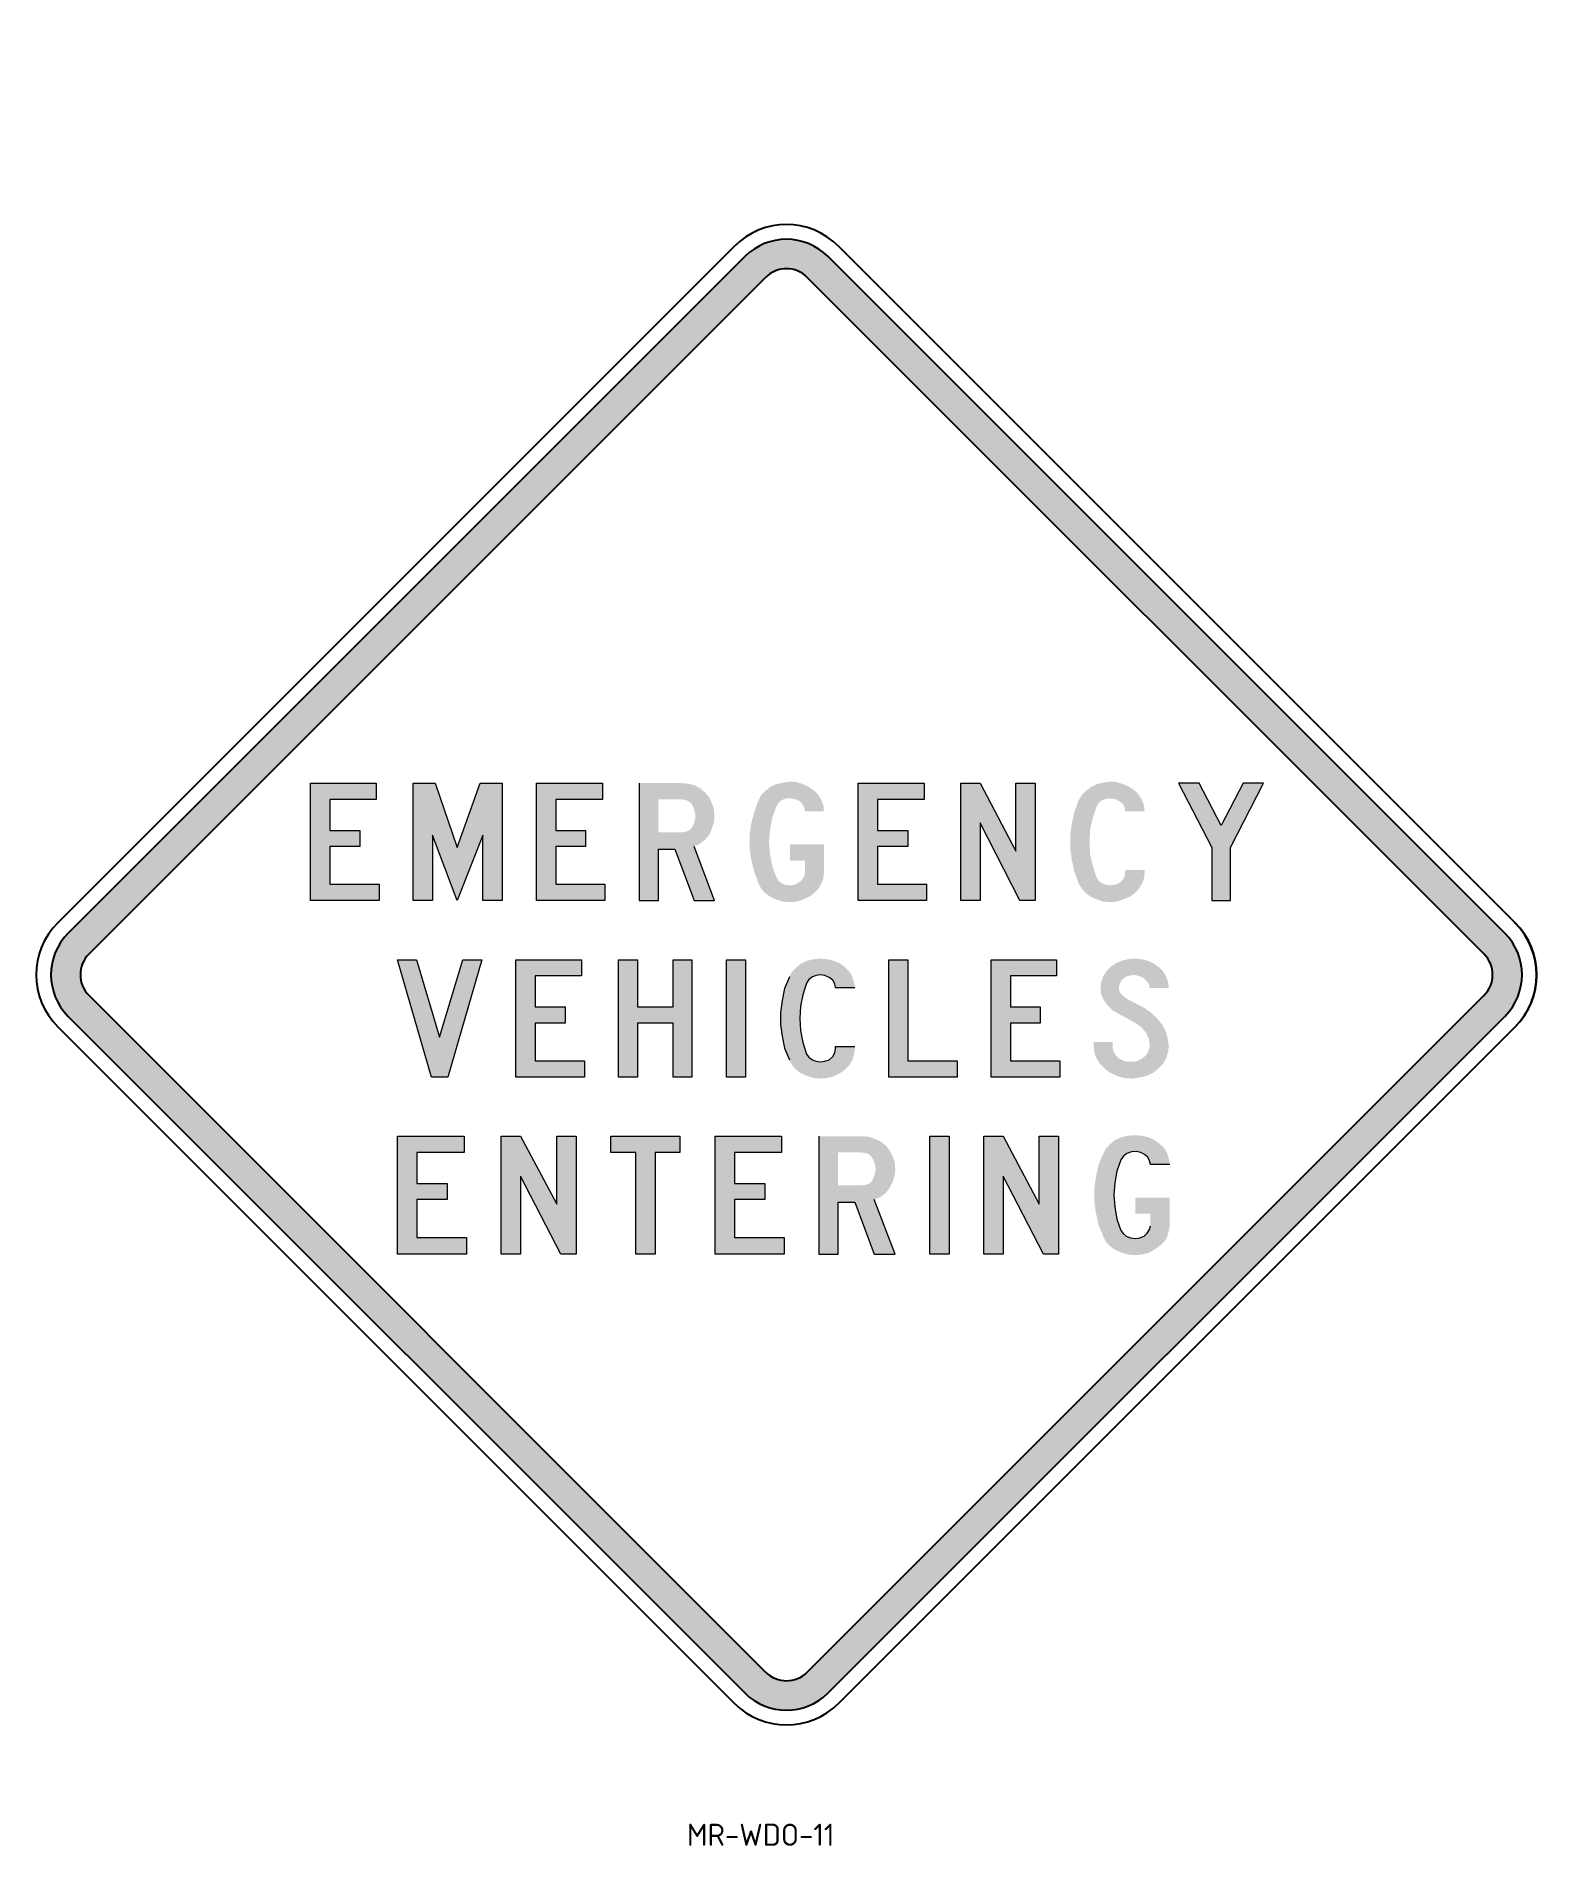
# Model space of a CAD drawing. Extents: x 141 to 345, y 44 to 290.
import ezdxf

# ---------------------------------------------------------------- set-up
doc = ezdxf.new("R2010")
doc.units = 0
doc.linetypes.add('CENTERX2', pattern=[101.6, 63.5, -12.7, 12.7, -12.7])
doc.layers.get('0').update_dxf_attribs({"linetype": 'CONTINUOUS'})
for name, color, linetype in [('L35', 3, 'CONTINUOUS'), ('T25', 1, 'CONTINUOUS'), ('TBLK25', 1, 'CONTINUOUS')]:
    doc.layers.add(name, color=color, linetype=linetype)
doc.styles.add('ISO', font='iso3098b.shx')

msp = doc.modelspace()

# ---------------------------------------------------------------- hatches: boundary and pattern name
at = {"layer": 'T25', "linetype": 'Continuous'}
h = msp.add_hatch(color=256, dxfattribs=at)
h.paths.add_polyline_path([(300.39, 172.43), (302.95, 172.43), (302.95, 179.61), (307.43, 188.37), (304.66, 188.37), (301.67, 182.6), (298.68, 188.37), (295.9, 188.37), (300.39, 179.61)])
h.paths.add_polyline_path([(266.3, 172.43), (266.3, 188.37), (268.93, 188.37), (273.77, 179.12), (273.77, 188.37), (276.4, 188.37), (276.4, 172.43), (274.34, 172.43), (268.93, 182.96), (268.93, 172.43)])
h.paths.add_polyline_path([(252.35, 172.43), (252.35, 188.37), (261.31, 188.37), (261.31, 186.16), (254.98, 186.16), (254.98, 181.96), (259.11, 181.96), (259.11, 179.76), (254.98, 179.76), (254.98, 174.63), (261.67, 174.63), (261.67, 172.43)])
h.paths.add_polyline_path([(208.65, 172.43), (208.65, 188.37), (217.62, 188.37), (217.62, 186.16), (211.28, 186.16), (211.28, 181.96), (215.34, 181.96), (215.34, 179.76), (211.28, 179.76), (211.28, 174.63), (217.97, 174.63), (217.97, 172.43)])
h.paths.add_polyline_path([(191.92, 172.43), (191.92, 188.37), (194.91, 188.37), (197.9, 179.61), (201.03, 188.37), (204.02, 188.37), (204.02, 172.43), (201.39, 172.43), (201.39, 181.32), (197.9, 172.43), (194.56, 181.32), (194.56, 172.43)])
h.paths.add_polyline_path([(177.97, 172.43), (177.97, 188.37), (186.87, 188.37), (186.87, 186.16), (180.61, 186.16), (180.61, 181.96), (184.66, 181.96), (184.66, 179.76), (180.61, 179.76), (180.61, 174.63), (187.3, 174.63), (187.3, 172.43)])
h.paths.add_polyline_path([(291.28, 184.52), (288.64, 184.52), (288.57, 185.09), (288.29, 185.59), (287.79, 185.95), (287.22, 186.23), (286.58, 186.3), (286.01, 186.23), (285.44, 186.02), (285.01, 185.66), (284.73, 185.17), (284.23, 183.6), (283.87, 182.03), (283.8, 180.4), (283.87, 178.76), (284.23, 177.19), (284.73, 175.63), (285.01, 175.13), (285.44, 174.77), (286.01, 174.56), (286.58, 174.49), (287.22, 174.56), (287.79, 174.77), (288.29, 175.2), (288.57, 175.7), (288.64, 176.27), (288.64, 176.55), (291.28, 176.55), (291.28, 176.27), (291.21, 175.49), (290.92, 174.7), (290.49, 173.99), (289.92, 173.42), (289.21, 172.92), (288.36, 172.57), (287.5, 172.28), (286.58, 172.21), (285.65, 172.28), (284.8, 172.57), (284.02, 172.92), (283.31, 173.42), (282.74, 174.06), (282.31, 174.77), (281.74, 176.34), (281.38, 177.98), (281.17, 179.54), (281.17, 181.18), (281.38, 182.82), (281.74, 184.45), (282.31, 186.02), (282.74, 186.73), (283.31, 187.3), (284.02, 187.87), (284.8, 188.23), (285.65, 188.44), (286.58, 188.58), (287.5, 188.51), (288.36, 188.23), (289.21, 187.87), (289.92, 187.37), (290.49, 186.8), (290.92, 186.09), (291.21, 185.31)])
h.paths.add_polyline_path([(247.72, 184.52), (245.16, 184.52), (245.02, 185.09), (244.8, 185.52), (244.38, 185.95), (243.88, 186.16), (243.24, 186.3), (242.6, 186.3), (242.03, 186.09), (241.53, 185.66), (241.24, 185.17), (240.67, 183.6), (240.39, 182.03), (240.25, 180.4), (240.39, 178.76), (240.67, 177.19), (241.24, 175.63), (241.53, 175.13), (241.96, 174.77), (242.45, 174.56), (243.09, 174.49), (243.73, 174.56), (244.3, 174.85), (244.73, 175.2), (245.02, 175.7), (245.16, 176.27), (245.16, 177.83), (243.09, 177.83), (243.09, 180.04), (247.72, 180.04), (247.72, 176.27), (247.65, 175.49), (247.36, 174.7), (246.94, 173.99), (246.37, 173.42), (245.66, 172.92), (244.87, 172.57), (244.02, 172.28), (243.09, 172.21), (242.17, 172.28), (241.24, 172.57), (240.46, 172.92), (239.75, 173.42), (239.18, 174.06), (238.82, 174.77), (238.25, 176.34), (237.83, 177.98), (237.61, 179.54), (237.61, 181.18), (237.83, 182.82), (238.25, 184.45), (238.82, 186.02), (239.18, 186.73), (239.75, 187.3), (240.46, 187.87), (241.24, 188.23), (242.17, 188.44), (243.09, 188.58), (244.02, 188.51), (244.87, 188.23), (245.66, 187.87), (246.37, 187.37), (246.94, 186.8), (247.36, 186.09), (247.65, 185.31)])
h.paths.add_polyline_path([(230.07, 179.76), (230.85, 180.11), (231.56, 180.68), (232.13, 181.32), (232.49, 182.18), (232.77, 183.03), (232.85, 183.88), (232.77, 184.81), (232.49, 185.66), (232.13, 186.45), (231.56, 187.09), (230.92, 187.66), (230.14, 188.08), (229.29, 188.3), (228.36, 188.37), (222.6, 188.37), (222.6, 172.43), (225.23, 172.43), (225.23, 179.4), (227.44, 179.4), (230.07, 172.43), (232.85, 172.43)])
h.paths.add_polyline_path([(228.36, 181.68), (225.23, 181.68), (225.23, 186.16), (228.36, 186.16), (228.86, 186.09), (229.29, 185.95), (229.64, 185.66), (229.86, 185.38), (230.14, 184.67), (230.28, 183.88), (230.14, 183.17), (229.86, 182.46), (229.64, 182.18), (229.29, 181.89), (228.86, 181.75)], flags=16)
h.paths.add_polyline_path([(239.51, 289.86), (245.74, 289.86), (245.74, 286.11), (239.51, 286.11)], flags=9)
h = msp.add_hatch(color=256, dxfattribs=at)
h.paths.add_polyline_path([(269.43, 124.39), (269.43, 140.4), (272.06, 140.4), (276.97, 131.15), (276.97, 140.4), (279.6, 140.4), (279.6, 124.39), (277.54, 124.39), (272.06, 134.99), (272.06, 124.39)])
h.paths.add_polyline_path([(262.1, 124.39), (262.1, 140.4), (264.73, 140.4), (264.73, 124.39)])
h.paths.add_polyline_path([(232.92, 124.39), (232.92, 140.4), (241.96, 140.4), (241.96, 138.19), (235.55, 138.19), (235.55, 133.99), (239.68, 133.99), (239.68, 131.79), (235.55, 131.79), (235.55, 126.66), (242.31, 126.66), (242.31, 124.39)])
h.paths.add_polyline_path([(222.17, 124.39), (222.17, 138.19), (218.75, 138.19), (218.75, 140.4), (228.15, 140.4), (228.15, 138.19), (224.8, 138.19), (224.8, 124.39)])
h.paths.add_polyline_path([(203.88, 124.39), (203.88, 140.4), (206.51, 140.4), (211.42, 131.15), (211.42, 140.4), (214.06, 140.4), (214.06, 124.39), (211.99, 124.39), (206.51, 134.99), (206.51, 124.39)])
h.paths.add_polyline_path([(189.79, 124.39), (189.79, 140.4), (198.83, 140.4), (198.83, 138.19), (192.42, 138.19), (192.42, 133.99), (196.55, 133.99), (196.55, 131.79), (192.42, 131.79), (192.42, 126.66), (199.18, 126.66), (199.18, 124.39)])
h.paths.add_polyline_path([(294.69, 136.56), (292.06, 136.56), (291.92, 137.05), (291.7, 137.55), (291.28, 137.91), (290.78, 138.19), (290.14, 138.34), (289.5, 138.26), (288.86, 138.05), (288.43, 137.69), (288.07, 137.2), (287.5, 135.63), (287.22, 134.07), (287.08, 132.43), (287.22, 130.79), (287.5, 129.15), (288.07, 127.59), (288.36, 127.16), (288.79, 126.81), (289.35, 126.59), (290, 126.52), (290.64, 126.59), (291.21, 126.81), (291.63, 127.23), (291.92, 127.73), (292.06, 128.23), (292.06, 129.87), (290, 129.87), (290, 132.07), (294.69, 132.07), (294.69, 128.23), (294.55, 127.45), (294.34, 126.73), (293.91, 126.02), (293.27, 125.45), (292.56, 124.96), (291.77, 124.53), (290.85, 124.32), (290, 124.24), (289, 124.32), (288.14, 124.6), (287.29, 124.96), (286.58, 125.45), (286.01, 126.09), (285.65, 126.81), (285.01, 128.37), (284.66, 130.01), (284.44, 131.57), (284.44, 133.21), (284.66, 134.85), (285.01, 136.49), (285.65, 137.98), (286.01, 138.69), (286.58, 139.33), (287.29, 139.9), (288.14, 140.26), (289, 140.47), (290, 140.54), (290.85, 140.47), (291.77, 140.26), (292.56, 139.9), (293.27, 139.4), (293.91, 138.83), (294.34, 138.12), (294.55, 137.34)])
h.paths.add_polyline_path([(254.55, 131.79), (255.41, 132.14), (256.12, 132.71), (256.62, 133.35), (257.04, 134.21), (257.33, 135.06), (257.4, 135.92), (257.33, 136.84), (257.04, 137.69), (256.62, 138.48), (256.12, 139.12), (255.41, 139.69), (254.62, 140.04), (253.77, 140.33), (252.84, 140.4), (247.01, 140.4), (247.01, 124.39), (249.64, 124.39), (249.64, 131.43), (251.92, 131.43), (254.55, 124.39), (257.4, 124.39)])
h.paths.add_polyline_path([(252.84, 133.71), (249.64, 133.71), (249.64, 138.19), (252.84, 138.19), (253.34, 138.12), (253.77, 137.98), (254.13, 137.69), (254.34, 137.34), (254.62, 136.7), (254.77, 135.92), (254.62, 135.2), (254.34, 134.49), (254.13, 134.14), (253.77, 133.92), (253.34, 133.78)], flags=16)
h.paths.add_polyline_path([(239.74, 276.4), (245.67, 276.4), (245.67, 272.65), (239.74, 272.65)], flags=9)
h.paths.add_polyline_path([(239.74, 283.47), (245.67, 283.47), (245.67, 279.72), (239.74, 279.72)], flags=9)
h = msp.add_hatch(color=256, dxfattribs=at)
h.paths.add_polyline_path([(219.82, 148.44), (219.82, 164.38), (222.38, 164.38), (222.38, 157.98), (227.22, 157.98), (227.22, 164.38), (229.79, 164.38), (229.79, 148.44), (227.22, 148.44), (227.22, 155.77), (222.38, 155.77), (222.38, 148.44)])
h.paths.add_polyline_path([(205.87, 148.44), (205.87, 164.38), (214.77, 164.38), (214.77, 162.18), (208.51, 162.18), (208.51, 157.98), (212.56, 157.98), (212.56, 155.77), (208.51, 155.77), (208.51, 150.65), (215.2, 150.65), (215.2, 148.44)])
h.paths.add_polyline_path([(194.41, 148.44), (189.79, 164.38), (192.35, 164.38), (195.48, 153.85), (198.68, 164.38), (201.25, 164.38), (196.62, 148.44)])
h.paths.add_polyline_path([(270.42, 148.44), (270.42, 164.38), (279.32, 164.38), (279.32, 162.18), (273.06, 162.18), (273.06, 157.98), (277.11, 157.98), (277.11, 155.77), (273.06, 155.77), (273.06, 150.65), (279.75, 150.65), (279.75, 148.44)])
h.paths.add_polyline_path([(256.55, 148.44), (256.55, 164.38), (259.11, 164.38), (259.11, 150.65), (265.8, 150.65), (265.8, 148.44)])
h.paths.add_polyline_path([(234.48, 148.44), (234.48, 164.38), (237.04, 164.38), (237.04, 148.44)])
h.paths.add_polyline_path([(286.94, 152.57), (286.94, 153.21), (284.37, 153.21), (284.37, 152.71), (284.44, 151.86), (284.73, 151), (285.23, 150.22), (285.87, 149.58), (286.65, 149.01), (287.58, 148.58), (288.5, 148.3), (289.57, 148.23), (290.56, 148.37), (291.49, 148.58), (292.42, 149.01), (293.13, 149.58), (293.77, 150.22), (294.19, 151), (294.48, 151.86), (294.55, 152.71), (294.41, 153.71), (294.12, 154.7), (293.62, 155.63), (292.91, 156.48), (292.13, 157.2), (291.21, 157.84), (288.79, 159.12), (288.36, 159.47), (288, 159.83), (287.79, 160.33), (287.79, 160.83), (288, 161.32), (288.29, 161.75), (288.79, 162.11), (289.35, 162.25), (289.92, 162.32), (290.49, 162.18), (291.06, 161.96), (291.49, 161.54), (291.85, 161.11), (291.99, 160.54), (294.55, 160.54), (294.48, 161.32), (294.19, 162.11), (293.77, 162.82), (293.2, 163.39), (292.49, 163.89), (291.7, 164.24), (290.85, 164.45), (289.92, 164.53), (289, 164.45), (288.14, 164.24), (287.36, 163.89), (286.65, 163.39), (286.08, 162.82), (285.65, 162.11), (285.37, 161.32), (285.3, 160.54), (285.37, 159.69), (285.73, 158.9), (286.22, 158.19), (286.86, 157.55), (287.72, 157.05), (290.07, 155.77), (290.85, 155.2), (291.49, 154.42), (291.85, 153.64), (291.99, 152.71), (291.85, 152.14), (291.63, 151.64), (291.28, 151.22), (290.78, 150.86), (290.21, 150.58), (289.57, 150.51), (288.86, 150.51), (288.29, 150.72), (287.72, 151), (287.29, 151.5), (287.01, 152)])
h.paths.add_polyline_path([(251.92, 160.54), (249.29, 160.54), (249.21, 161.11), (248.93, 161.61), (248.43, 161.96), (247.86, 162.25), (247.22, 162.32), (246.65, 162.25), (246.15, 162.04), (245.66, 161.68), (245.37, 161.18), (244.87, 159.62), (244.52, 158.05), (244.45, 156.41), (244.52, 154.78), (244.87, 153.14), (245.37, 151.57), (245.66, 151.15), (246.15, 150.79), (246.65, 150.58), (247.22, 150.51), (247.86, 150.58), (248.43, 150.79), (248.93, 151.22), (249.21, 151.72), (249.29, 152.21), (249.29, 152.57), (251.92, 152.57), (251.92, 152.21), (251.78, 151.43), (251.56, 150.72), (251.14, 150.01), (250.57, 149.44), (249.86, 148.94), (249, 148.51), (248.15, 148.3), (247.22, 148.23), (246.37, 148.3), (245.44, 148.58), (244.66, 148.94), (243.95, 149.44), (243.38, 150.08), (243.02, 150.79), (242.38, 152.36), (242.03, 153.99), (241.81, 155.56), (241.81, 157.2), (242.03, 158.83), (242.38, 160.47), (243.02, 162.04), (243.38, 162.75), (243.95, 163.32), (244.66, 163.89), (245.44, 164.24), (246.37, 164.45), (247.22, 164.53), (248.15, 164.45), (249, 164.24), (249.86, 163.89), (250.57, 163.39), (251.14, 162.82), (251.56, 162.11), (251.78, 161.32)])
at = {"layer": 'TBLK25', "linetype": 'CENTERX2'}
h = msp.add_hatch(color=256, dxfattribs=at)
h.paths.add_polyline_path([(337.38, 165.17, -0.198872), (338.55, 162.34), (342.55, 162.34, 0.198872), (340.21, 167.99), (248.29, 259.92, 0.198882), (242.63, 262.26), (242.63, 258.26, -0.198897), (245.46, 257.09)])
h.paths.add_polyline_path([(239.8, 257.09, -0.198928), (242.63, 258.26), (242.63, 262.26, 0.198943), (236.97, 259.92), (145.05, 167.99, 0.198872), (142.71, 162.34), (146.71, 162.34, -0.198872), (147.88, 165.17)])
h.paths.add_polyline_path([(236.97, 64.76, 0.198952), (242.63, 62.41), (242.63, 66.41, -0.198952), (239.8, 67.59), (147.88, 159.51, -0.198952), (146.71, 162.34), (142.71, 162.34, 0.198952), (145.05, 156.68)])
h.paths.add_polyline_path([(245.46, 67.59, -0.198872), (242.63, 66.41), (242.63, 62.41, 0.198872), (248.29, 64.76), (340.21, 156.68, 0.198952), (342.55, 162.34), (338.55, 162.34, -0.198952), (337.38, 159.51)])

# ---------------------------------------------------------------- linework, layer by layer
at = {"color": 1, "lineweight": 0}
for points in [[(177.97, 172.43), (177.97, 188.37), (186.87, 188.37), (186.87, 186.16), (180.61, 186.16), (180.61, 181.96), (184.66, 181.96), (184.66, 179.76), (180.61, 179.76), (180.61, 174.63), (187.3, 174.63), (187.3, 172.43), (177.97, 172.43), (177.97, 172.43)], [(191.92, 172.43), (191.92, 188.37), (194.91, 188.37), (197.9, 179.61), (201.03, 188.37), (204.02, 188.37), (204.02, 172.43), (201.39, 172.43), (201.39, 181.32), (197.9, 172.43), (194.56, 181.32), (194.56, 172.43), (191.92, 172.43), (191.92, 172.43)], [(208.65, 172.43), (208.65, 188.37), (217.62, 188.37), (217.62, 186.16), (211.28, 186.16), (211.28, 181.96), (215.34, 181.96), (215.34, 179.76), (211.28, 179.76), (211.28, 174.63), (217.97, 174.63), (217.97, 172.43), (208.65, 172.43), (208.65, 172.43)], [(222.6, 188.37), (222.6, 172.43), (225.23, 172.43), (225.23, 179.4), (227.44, 179.4), (230.07, 172.43), (232.85, 172.43), (230.07, 179.76)], [(252.35, 172.43), (252.35, 188.37), (261.31, 188.37), (261.31, 186.16), (254.98, 186.16), (254.98, 181.96), (259.11, 181.96), (259.11, 179.76), (254.98, 179.76), (254.98, 174.63), (261.67, 174.63), (261.67, 172.43), (252.35, 172.43), (252.35, 172.43)], [(266.3, 172.43), (266.3, 188.37), (268.93, 188.37), (273.77, 179.12), (273.77, 188.37), (276.4, 188.37), (276.4, 172.43), (274.34, 172.43), (268.93, 182.96), (268.93, 172.43), (266.3, 172.43), (266.3, 172.43)], [(300.39, 172.43), (302.95, 172.43), (302.95, 179.61), (307.43, 188.37), (304.66, 188.37), (301.67, 182.6), (298.68, 188.37), (295.9, 188.37), (300.39, 179.61), (300.39, 172.43), (300.39, 172.43)], [(194.41, 148.44), (189.79, 164.38), (192.35, 164.38), (195.48, 153.85), (198.68, 164.38), (201.25, 164.38), (196.62, 148.44), (194.41, 148.44), (194.41, 148.44)], [(205.87, 148.44), (205.87, 164.38), (214.77, 164.38), (214.77, 162.18), (208.51, 162.18), (208.51, 157.98), (212.56, 157.98), (212.56, 155.77), (208.51, 155.77), (208.51, 150.65), (215.2, 150.65), (215.2, 148.44), (205.87, 148.44), (205.87, 148.44)], [(219.82, 148.44), (219.82, 164.38), (222.38, 164.38), (222.38, 157.98), (227.22, 157.98), (227.22, 164.38), (229.79, 164.38), (229.79, 148.44), (227.22, 148.44), (227.22, 155.77), (222.38, 155.77), (222.38, 148.44), (219.82, 148.44), (219.82, 148.44)], [(234.48, 148.44), (234.48, 164.38), (237.04, 164.38), (237.04, 148.44), (234.48, 148.44), (234.48, 148.44)], [(251.92, 160.54), (249.29, 160.54), (249.21, 161.11), (248.93, 161.61), (248.43, 161.96), (247.86, 162.25), (247.22, 162.32), (246.65, 162.25), (246.15, 162.04), (245.66, 161.68), (245.37, 161.18), (244.87, 159.62), (244.52, 158.05), (244.45, 156.41), (244.52, 154.78), (244.87, 153.14), (245.37, 151.57), (245.66, 151.15), (246.15, 150.79), (246.65, 150.58), (247.22, 150.51), (247.86, 150.58), (248.43, 150.79), (248.93, 151.22), (249.21, 151.72), (249.29, 152.21), (249.29, 152.57), (251.92, 152.57)], [(256.55, 148.44), (256.55, 164.38), (259.11, 164.38), (259.11, 150.65), (265.8, 150.65), (265.8, 148.44), (256.55, 148.44), (256.55, 148.44)], [(270.42, 148.44), (270.42, 164.38), (279.32, 164.38), (279.32, 162.18), (273.06, 162.18), (273.06, 157.98), (277.11, 157.98), (277.11, 155.77), (273.06, 155.77), (273.06, 150.65), (279.75, 150.65), (279.75, 148.44), (270.42, 148.44), (270.42, 148.44)], [(243.02, 162.04), (242.38, 160.47), (242.03, 158.83), (241.81, 157.2), (241.81, 155.56), (242.03, 153.99), (242.38, 152.36), (243.02, 150.79)], [(189.79, 124.39), (189.79, 140.4), (198.83, 140.4), (198.83, 138.19), (192.42, 138.19), (192.42, 133.99), (196.55, 133.99), (196.55, 131.79), (192.42, 131.79), (192.42, 126.66), (199.18, 126.66), (199.18, 124.39), (189.79, 124.39), (189.79, 124.39)], [(203.88, 124.39), (203.88, 140.4), (206.51, 140.4), (211.42, 131.15), (211.42, 140.4), (214.06, 140.4), (214.06, 124.39), (211.99, 124.39), (206.51, 134.99), (206.51, 124.39), (203.88, 124.39), (203.88, 124.39)], [(222.17, 124.39), (222.17, 138.19), (218.75, 138.19), (218.75, 140.4), (228.15, 140.4), (228.15, 138.19), (224.8, 138.19), (224.8, 124.39), (222.17, 124.39), (222.17, 124.39)], [(232.92, 124.39), (232.92, 140.4), (241.96, 140.4), (241.96, 138.19), (235.55, 138.19), (235.55, 133.99), (239.68, 133.99), (239.68, 131.79), (235.55, 131.79), (235.55, 126.66), (242.31, 126.66), (242.31, 124.39), (232.92, 124.39), (232.92, 124.39)], [(247.01, 140.4), (247.01, 124.39), (249.64, 124.39), (249.64, 131.43), (251.92, 131.43), (254.55, 124.39), (257.4, 124.39), (254.55, 131.79)], [(262.1, 124.39), (262.1, 140.4), (264.73, 140.4), (264.73, 124.39), (262.1, 124.39), (262.1, 124.39)], [(269.43, 124.39), (269.43, 140.4), (272.06, 140.4), (276.97, 131.15), (276.97, 140.4), (279.6, 140.4), (279.6, 124.39), (277.54, 124.39), (272.06, 134.99), (272.06, 124.39), (269.43, 124.39), (269.43, 124.39)], [(294.69, 136.56), (292.06, 136.56), (291.92, 137.05), (291.7, 137.55), (291.28, 137.91), (290.78, 138.19), (290.14, 138.34), (289.5, 138.26), (288.86, 138.05), (288.43, 137.69), (288.07, 137.2), (287.5, 135.63), (287.22, 134.07), (287.08, 132.43), (287.22, 130.79), (287.5, 129.15), (288.07, 127.59), (288.36, 127.16), (288.79, 126.81), (289.35, 126.59), (290, 126.52), (290.64, 126.59), (291.21, 126.81), (291.63, 127.23), (291.92, 127.73), (292.06, 128.23)]]:
    msp.add_lwpolyline(points, dxfattribs=at)
at = {"layer": 'L35'}
for p, q in [((235.56, 261.33), (143.64, 169.41)), ((341.63, 169.41), (249.7, 261.33)), ((143.64, 155.27), (235.56, 63.34)), ((249.7, 63.34), (341.63, 155.27))]:
    msp.add_line(p, q, dxfattribs=at)
for centre, start, end in [((242.63, 254.26), 45, 135), ((150.71, 162.34), 135, 225), ((334.52, 162.3), 315, 45), ((334.55, 162.34), 315, 45), ((242.63, 70.41), 225, 315)]:
    msp.add_arc(centre, 10, start, end, dxfattribs=at)
at = {"layer": 'TBLK25', "color": 1}
for p, q in [((236.97, 259.92), (145.05, 167.99)), ((340.21, 167.99), (248.29, 259.92)), ((239.8, 257.09), (147.88, 165.17)), ((337.38, 165.17), (245.46, 257.09)), ((147.88, 159.51), (239.8, 67.59)), ((245.46, 67.59), (337.38, 159.51)), ((145.05, 156.68), (236.97, 64.76)), ((248.29, 64.76), (340.21, 156.68))]:
    msp.add_line(p, q, dxfattribs=at)
for centre, radius, start, end in [((242.63, 254.26), 8, 45, 135), ((242.63, 254.26), 4, 45, 135), ((150.71, 162.34), 8, 135, 225), ((334.55, 162.34), 8, 315, 45), ((150.71, 162.34), 4, 135, 225), ((334.55, 162.34), 4, 315, 45), ((242.63, 70.41), 4, 225, 315), ((242.63, 70.41), 8, 225, 315)]:
    msp.add_arc(centre, radius, start, end, dxfattribs=at)

# ---------------------------------------------------------------- texts
at = {"layer": 'T25', "color": 3, "style": 'ISO'}
msp.add_text('                        MR-WDO-11', height=3, dxfattribs=at).set_placement((185.4, 43.99))

doc.saveas('drawing.dxf')
